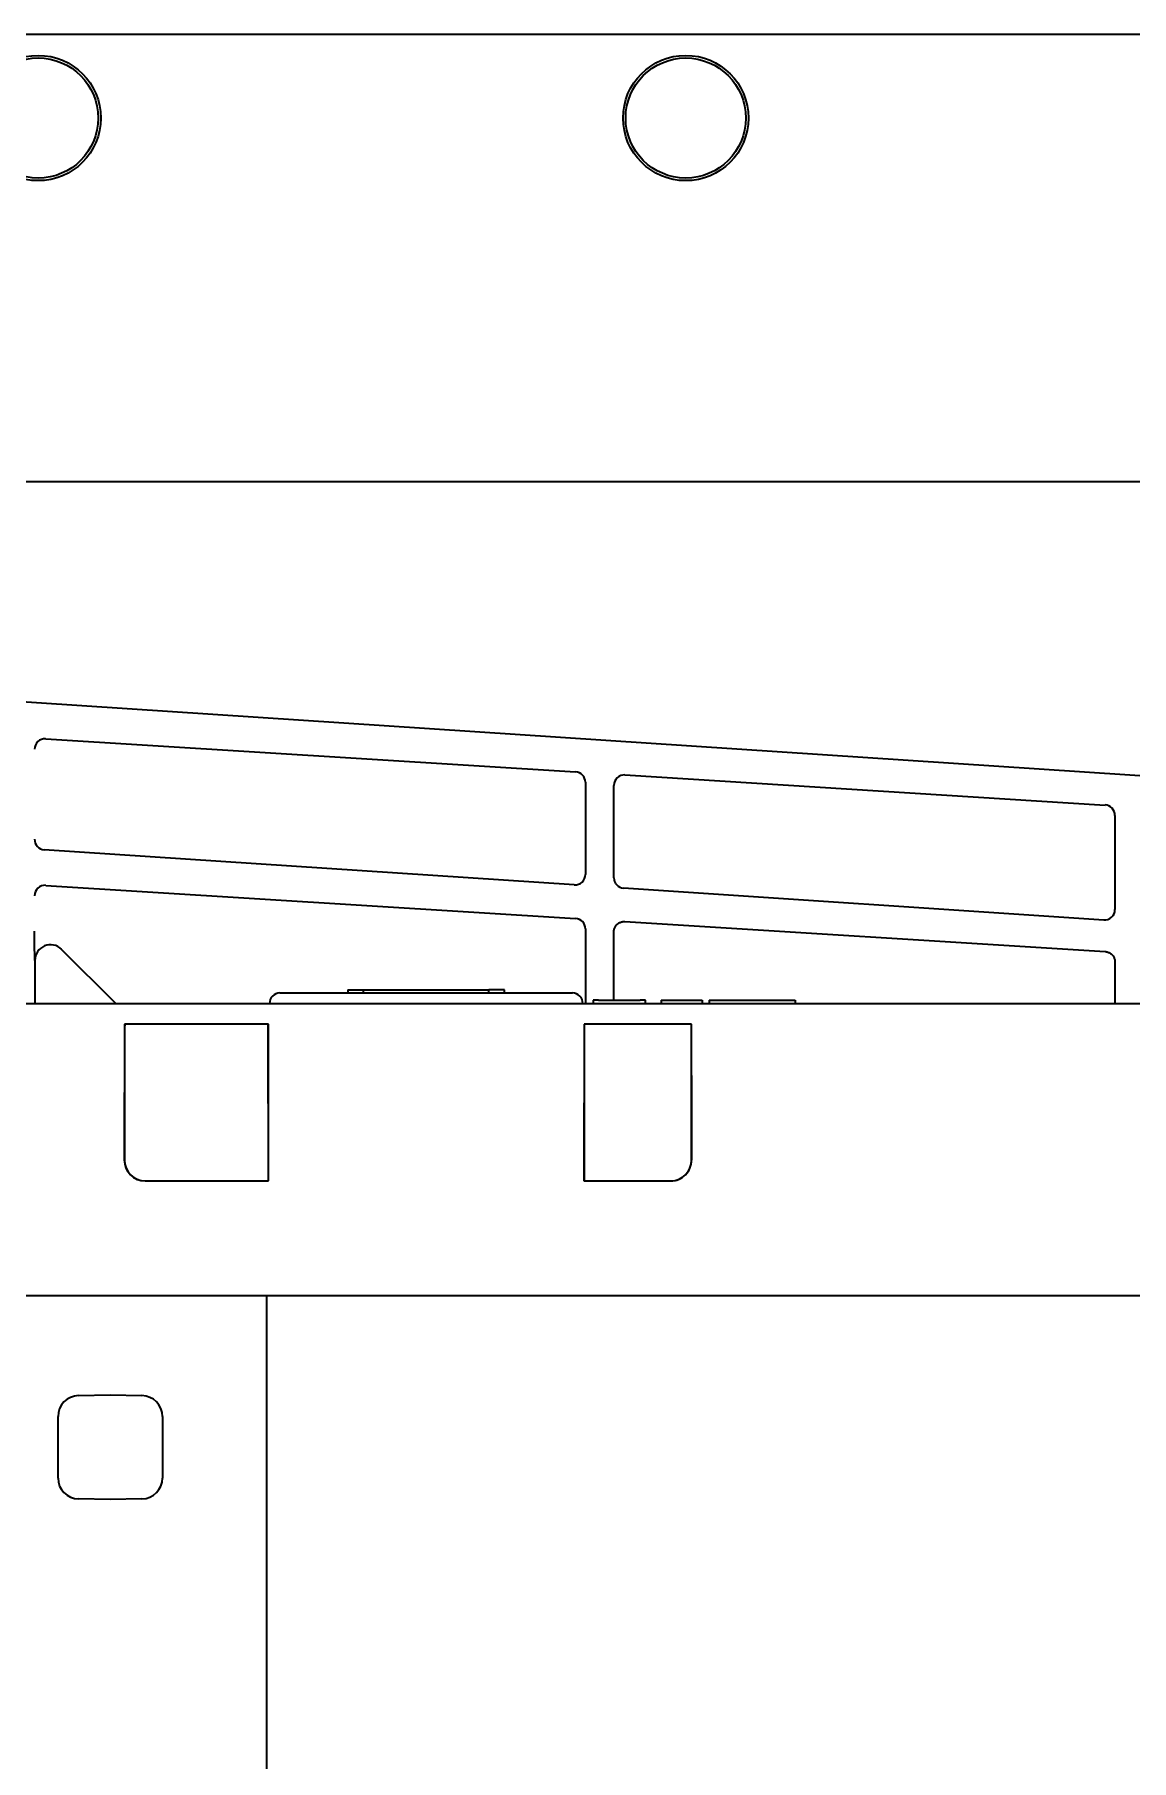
# Model space of a CAD drawing. Extents: x 6327 to 10269, y -393 to 3204.
# Drawn here: x 8498.7 to 8603.7, y 2980.2 to 3145.5 of the extents above; entities that cross this region are included whole.
import ezdxf

# ---------------------------------------------------------------- set-up
doc = ezdxf.new("R2010")
doc.units = 0
doc.header["$LTSCALE"] = 5
doc.layers.add('1', color=7, linetype='CONTINUOUS', true_color=0xffffff)

msp = doc.modelspace()

# ---------------------------------------------------------------- linework, layer by layer
at = {"layer": '1', "color": 7, "linetype": 'Continuous', "lineweight": 35}
for p, q in [((9175.07, 3145.53), (8431.07, 3145.53)), ((9123.12, 3102.69), (8483.03, 3102.69)), ((9123.12, 3102.68), (8483.03, 3102.68)), ((8702.85, 3068), (8470.18, 3083.43)), ((8499.79, 3078.07), (8550.52, 3074.9)), ((8555.25, 3074.61), (8601.23, 3071.73)), ((8551.46, 3073.91), (8551.46, 3065.08)), ((8554.19, 3064.77), (8554.19, 3073.61)), ((8602.16, 3070.74), (8602.16, 3061.72)), ((8550.39, 3064.09), (8499.66, 3067.45)), ((8499.79, 3064.04), (8550.52, 3060.87)), ((8601.1, 3060.72), (8555.12, 3063.77)), ((8551.46, 3059.88), (8551.46, 3052.73)), ((8555.25, 3060.58), (8601.23, 3057.71)), ((8554.19, 3053.03), (8554.19, 3059.58)), ((8498.76, 3056.85), (8498.76, 3052.73)), ((8506.5, 3052.73), (8501.31, 3057.91)), ((8602.16, 3056.71), (8602.16, 3052.73)), ((8522.22, 3053.73), (8550.22, 3053.73)), ((8528.72, 3054.03), (8530.22, 3054.03)), ((8528.72, 3054.03), (8528.72, 3053.73)), ((8530.22, 3054.03), (8542.22, 3054.03)), ((8530.22, 3053.73), (8530.22, 3054.03)), ((8543.72, 3054.03), (8542.22, 3054.03)), ((8542.22, 3053.73), (8542.22, 3054.03)), ((8543.72, 3053.73), (8543.72, 3054.03)), ((8497.43, 3052.73), (8739.52, 3052.73)), ((8552.72, 3053.03), (8552.22, 3053.03)), ((8552.22, 3053.03), (8552.22, 3052.73)), ((8552.72, 3053.03), (8556.72, 3053.03)), ((8557.22, 3053.03), (8556.72, 3053.03)), ((8557.22, 3052.73), (8557.22, 3053.03)), ((8558.72, 3053.03), (8562.63, 3053.03)), ((8558.72, 3053.03), (8558.72, 3052.73)), ((8562.63, 3053.03), (8562.63, 3052.73)), ((8563.31, 3053.03), (8571.55, 3053.03)), ((8563.31, 3053.03), (8563.31, 3052.73)), ((8571.55, 3053.03), (8571.55, 3052.73)), ((8507.33, 3050.73), (8507.32, 3037.73)), ((8521.11, 3050.73), (8507.33, 3050.73)), ((8507.35, 3050.48), (8507.34, 3037.73)), ((8521.11, 3035.73), (8521.1, 3050.48)), ((8521.11, 3035.73), (8521.11, 3050.73)), ((8551.34, 3050.73), (8551.33, 3035.73)), ((8561.62, 3050.73), (8551.34, 3050.73)), ((8551.35, 3050.48), (8551.34, 3035.73)), ((8561.63, 3037.73), (8561.62, 3050.73)), ((8561.61, 3045.83), (8561.62, 3037.73)), ((8507.32, 3037.73), (8507.34, 3037.73)), ((8509.32, 3035.73), (8521.11, 3035.73)), ((8551.33, 3035.73), (8559.62, 3035.73)), ((8739.97, 3024.73), (8496.97, 3024.73)), ((8520.97, 3023.01), (8520.97, 3024.73)), ((8520.97, 3020.75), (8520.97, 3023.01)), ((8520.97, 3017.82), (8520.97, 3020.75)), ((8520.97, 3002.74), (8520.97, 3017.82)), ((8502.94, 3015.17), (8505.97, 3015.23)), ((8505.97, 3015.23), (8509.01, 3015.17)), ((8500.97, 3007.28), (8500.97, 3013.17)), ((8510.97, 3013.17), (8510.97, 3007.28)), ((8505.97, 3005.23), (8502.94, 3005.28)), ((8509.01, 3005.28), (8505.97, 3005.23)), ((8520.97, 2999.79), (8520.97, 3002.74)), ((8520.97, 2998.02), (8520.97, 2999.79)), ((8520.97, 2995.06), (8520.97, 2998.02)), ((8520.97, 2729.44), (8520.97, 2995.06))]:
    msp.add_line(p, q, dxfattribs=at)
for centre, radius in [((8499.07, 3137.53), 6), ((8499.07, 3137.53), 5.75), ((8561.07, 3137.53), 6), ((8561.07, 3137.53), 5.75)]:
    msp.add_circle(centre, radius, dxfattribs=at)
for centre, radius, start, end in [((8522.22, 3052.73), 1, 90, 180), ((8550.22, 3052.73), 1, 0, 90), ((8502.97, 3013.17), 2, 91, 180), ((8508.97, 3013.17), 2, 0, 89), ((8502.97, 3007.28), 2, 180, 269), ((8508.97, 3007.28), 2, 271, 0)]:
    msp.add_arc(centre, radius, start, end, dxfattribs=at)
for centre, major_axis, ratio, start_param, end_param in [((8499.72, 3077.08), (-0.478, -0.879), 0.998825, 3.575991, 5.210091), ((8550.46, 3073.91), (-0.746, -0.667), 0.998687, 2.413283, 3.918945), ((8555.19, 3073.61), (-0.478, -0.879), 0.998825, 3.575991, 5.210091), ((8601.16, 3070.74), (-0.746, -0.667), 0.998687, 2.413283, 3.918945), ((8499.72, 3068.45), (0.477, -0.88), 0.998873, 4.215837, 5.7215), ((8550.46, 3065.08), (0.739, -0.675), 0.998632, 5.388335, 7.022435), ((8555.19, 3064.77), (0.477, -0.88), 0.998873, 4.215837, 5.7215), ((8499.72, 3063.05), (-0.478, -0.879), 0.998825, 3.575991, 5.210091), ((8601.16, 3061.72), (0.739, -0.675), 0.998632, 5.388335, 7.022435), ((8550.46, 3059.88), (-0.746, -0.667), 0.998687, 2.413283, 3.918945), ((8500.25, 3056.85), (-0.18, -1.49), 0.996422, 2.479446, 4.835355), ((8507.36, 3050.48), (0, -0.25), 0.034921, 3.141593, 4.694936), ((8521.1, 3050.48), (0, -0.25), 0.017455, 1.58825, 3.141593), ((8509.32, 3037.73), (-1.91, -0.6), 0.998143, 5.977513, 7.548309), ((8509.34, 3037.73), (-1.85, -0.77), 0.999139, 5.890334, 7.46113), ((8559.62, 3037.73), (1.91, -0.6), 0.998143, 5.018061, 6.588858), ((8559.62, 3037.73), (1.7, -1.05), 0.998638, 5.292522, 6.837125)]:
    msp.add_ellipse(centre, major_axis=major_axis, ratio=ratio, start_param=start_param, end_param=end_param, dxfattribs=at)
for points, degree in [([(8554.19, 3059.58), (8554.19, 3059.63), (8554.19, 3059.72), (8554.22, 3059.85), (8554.27, 3059.98), (8554.33, 3060.1), (8554.41, 3060.21), (8554.5, 3060.31), (8554.61, 3060.4), (8554.72, 3060.47), (8554.85, 3060.52), (8554.98, 3060.56), (8555.11, 3060.58), (8555.2, 3060.58), (8555.25, 3060.58)], 3), ([(8498.72, 3059.16), (8498.72, 3059.41), (8498.72, 3059.66)], 2), ([(8601.23, 3057.71), (8601.27, 3057.7), (8601.36, 3057.69), (8601.5, 3057.65), (8601.62, 3057.6), (8601.74, 3057.53), (8601.85, 3057.44), (8601.94, 3057.34), (8602.02, 3057.23), (8602.08, 3057.11), (8602.13, 3056.98), (8602.16, 3056.85), (8602.16, 3056.75), (8602.16, 3056.71)], 3)]:
    msp.add_open_spline(points, degree=degree, dxfattribs=at)
msp.add_open_spline([(8498.76, 3056.85), (8498.75, 3057), (8498.75, 3057.04), (8498.75, 3057.15), (8498.74, 3057.44), (8498.73, 3057.97), (8498.73, 3058.34), (8498.73, 3058.66), (8498.72, 3059.09), (8498.72, 3059.16)], degree=2, knots=[0, 0, 0, 0.077205, 0.077205, 0.154411, 0.308821, 0.617643, 0.617643, 0.926464, 1, 1, 1], dxfattribs=at)

doc.saveas('drawing.dxf')
